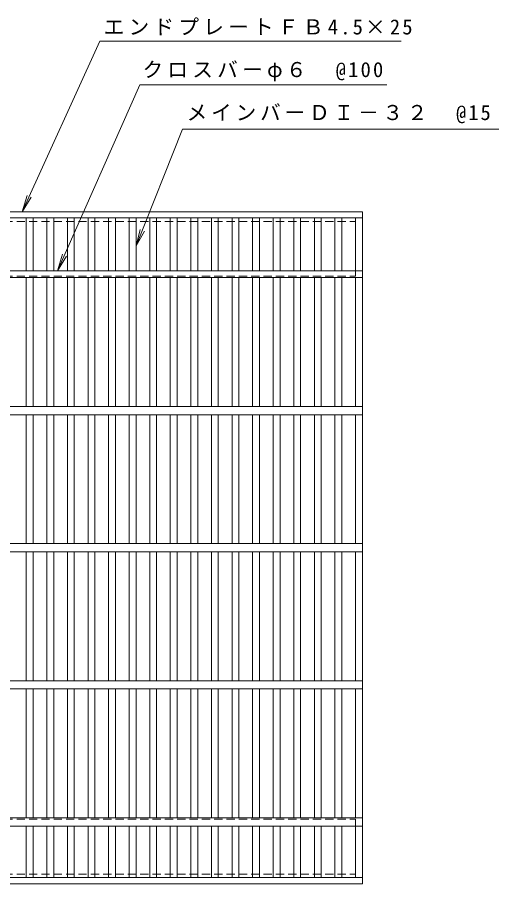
# Model space of a CAD drawing. Units: millimetres at full size, sheet at 1:5; details may follow other scales. Extents: x -673 to 833, y -683 to 567.
# Drawn here: x -333 to 18, y -65 to 567 of the extents above; entities that cross this region are included whole.
import ezdxf

# ---------------------------------------------------------------- set-up
doc = ezdxf.new("R2010")
doc.units = ezdxf.units.MM
doc.header["$LTSCALE"] = 5
doc.linetypes.add('DASHED1', pattern=[1.8, 1.2, -0.6])
for name, color, linetype, lineweight in [('A-2_蓋', 3, 'Continuous', 9), ('A-4_寸法', 7, 'Continuous', 9), ('A-9_ｸｯｼｮﾝ材', 2, 'DASHED1', 9)]:
    doc.layers.add(name, color=color, linetype=linetype, lineweight=lineweight)
doc.styles.add('ＭＳ ゴシック', font='')
doc.styles.get('ＭＳ ゴシック').set_extended_font_data('MS Gothic')

msp = doc.modelspace()

# ---------------------------------------------------------------- linework, layer by layer
at = {"layer": 'A-2_蓋'}
for p, q in [((-671.148, 425.068), (-81.148, 425.068)), ((-81.148, 425.068), (-81.148, -64.933)), ((-671.148, 420.568), (-81.148, 420.568)), ((-326.148, 420.568), (-326.148, 382.067)), ((-321.148, 420.568), (-321.148, 382.067)), ((-311.148, 420.568), (-311.148, 382.067)), ((-306.148, 420.568), (-306.148, 382.067)), ((-296.148, 420.568), (-296.148, 382.067)), ((-291.148, 420.568), (-291.148, 382.067)), ((-281.148, 420.568), (-281.148, 382.067)), ((-276.148, 420.568), (-276.148, 382.067)), ((-266.148, 420.568), (-266.148, 382.067)), ((-261.148, 420.568), (-261.148, 382.067)), ((-251.148, 420.568), (-251.148, 382.067)), ((-246.148, 420.568), (-246.148, 382.067)), ((-236.148, 420.568), (-236.148, 382.067)), ((-231.148, 420.568), (-231.148, 382.067)), ((-221.148, 420.568), (-221.148, 382.067)), ((-216.148, 420.568), (-216.148, 382.067)), ((-206.148, 420.568), (-206.148, 382.067)), ((-201.148, 420.568), (-201.148, 382.067)), ((-191.148, 420.568), (-191.148, 382.067)), ((-186.148, 420.568), (-186.148, 382.067)), ((-176.148, 420.568), (-176.148, 382.067)), ((-171.148, 420.568), (-171.148, 382.067)), ((-161.148, 420.568), (-161.148, 382.067)), ((-156.148, 420.568), (-156.148, 382.067)), ((-146.148, 420.568), (-146.148, 382.067)), ((-141.148, 420.568), (-141.148, 382.067)), ((-131.148, 420.568), (-131.148, 382.067)), ((-126.148, 420.568), (-126.148, 382.067)), ((-116.148, 420.568), (-116.148, 382.067)), ((-111.148, 420.568), (-111.148, 382.067)), ((-101.148, 420.568), (-101.148, 382.067)), ((-96.148, 420.568), (-96.148, 382.067)), ((-86.148, 420.568), (-86.148, 382.067)), ((-671.148, 382.067), (-81.148, 382.067)), ((-671.148, 377.067), (-81.148, 377.067)), ((-326.148, 377.067), (-326.148, 283.067)), ((-321.148, 377.067), (-321.148, 283.067)), ((-311.148, 377.067), (-311.148, 283.067)), ((-306.148, 377.067), (-306.148, 283.067)), ((-296.148, 377.067), (-296.148, 283.067)), ((-291.148, 377.067), (-291.148, 283.067)), ((-281.148, 377.067), (-281.148, 283.067)), ((-276.148, 377.067), (-276.148, 283.067)), ((-266.148, 377.067), (-266.148, 283.067)), ((-261.148, 377.067), (-261.148, 283.067)), ((-251.148, 377.067), (-251.148, 283.067)), ((-246.148, 377.067), (-246.148, 283.067)), ((-236.148, 377.067), (-236.148, 283.067)), ((-231.148, 377.067), (-231.148, 283.067)), ((-221.148, 377.067), (-221.148, 283.067)), ((-216.148, 377.067), (-216.148, 283.067)), ((-206.148, 377.067), (-206.148, 283.067)), ((-201.148, 377.067), (-201.148, 283.067)), ((-191.148, 377.067), (-191.148, 283.067)), ((-186.148, 377.067), (-186.148, 283.067)), ((-176.148, 377.067), (-176.148, 283.067)), ((-171.148, 377.067), (-171.148, 283.067)), ((-161.148, 377.067), (-161.148, 283.067)), ((-156.148, 377.067), (-156.148, 283.067)), ((-146.148, 377.067), (-146.148, 283.067)), ((-141.148, 377.067), (-141.148, 283.067)), ((-131.148, 377.067), (-131.148, 283.067)), ((-126.148, 377.067), (-126.148, 283.067)), ((-116.148, 377.067), (-116.148, 283.067)), ((-111.148, 377.067), (-111.148, 283.067)), ((-101.148, 377.067), (-101.148, 283.067)), ((-96.148, 377.067), (-96.148, 283.067)), ((-86.148, 377.067), (-86.148, 283.067)), ((-671.148, 283.067), (-81.148, 283.067)), ((-671.148, 277.067), (-81.148, 277.067)), ((-326.148, 277.067), (-326.148, 183.067)), ((-321.148, 277.067), (-321.148, 183.067)), ((-311.148, 277.067), (-311.148, 183.067)), ((-306.148, 277.067), (-306.148, 183.067)), ((-296.148, 277.067), (-296.148, 183.067)), ((-291.148, 277.067), (-291.148, 183.067)), ((-281.148, 277.067), (-281.148, 183.067)), ((-276.148, 277.067), (-276.148, 183.067)), ((-266.148, 277.067), (-266.148, 183.067)), ((-261.148, 277.067), (-261.148, 183.067)), ((-251.148, 277.067), (-251.148, 183.067)), ((-246.148, 277.067), (-246.148, 183.067)), ((-236.148, 277.067), (-236.148, 183.067)), ((-231.148, 277.067), (-231.148, 183.067)), ((-221.148, 277.067), (-221.148, 183.067)), ((-216.148, 277.067), (-216.148, 183.067)), ((-206.148, 277.067), (-206.148, 183.067)), ((-201.148, 277.067), (-201.148, 183.067)), ((-191.148, 277.067), (-191.148, 183.067)), ((-186.148, 277.067), (-186.148, 183.067)), ((-176.148, 277.067), (-176.148, 183.067)), ((-171.148, 277.067), (-171.148, 183.067)), ((-161.148, 277.067), (-161.148, 183.067)), ((-156.148, 277.067), (-156.148, 183.067)), ((-146.148, 277.067), (-146.148, 183.067)), ((-141.148, 277.067), (-141.148, 183.067)), ((-131.148, 277.067), (-131.148, 183.067)), ((-126.148, 277.067), (-126.148, 183.067)), ((-116.148, 277.067), (-116.148, 183.067)), ((-111.148, 277.067), (-111.148, 183.067)), ((-101.148, 277.067), (-101.148, 183.067)), ((-96.148, 277.067), (-96.148, 183.067)), ((-86.148, 277.067), (-86.148, 183.067)), ((-671.148, 183.067), (-81.148, 183.067)), ((-671.148, 177.067), (-81.148, 177.067)), ((-326.148, 177.067), (-326.148, 83.067)), ((-321.148, 177.067), (-321.148, 83.067)), ((-311.148, 177.067), (-311.148, 83.067)), ((-306.148, 177.067), (-306.148, 83.067)), ((-296.148, 177.067), (-296.148, 83.067)), ((-291.148, 177.067), (-291.148, 83.067)), ((-281.148, 177.067), (-281.148, 83.067)), ((-276.148, 177.067), (-276.148, 83.067)), ((-266.148, 177.067), (-266.148, 83.067)), ((-261.148, 177.067), (-261.148, 83.067)), ((-251.148, 177.067), (-251.148, 83.067)), ((-246.148, 177.067), (-246.148, 83.067)), ((-236.148, 177.067), (-236.148, 83.067)), ((-231.148, 177.067), (-231.148, 83.067)), ((-221.148, 177.067), (-221.148, 83.067)), ((-216.148, 177.067), (-216.148, 83.067)), ((-206.148, 177.067), (-206.148, 83.067)), ((-201.148, 177.067), (-201.148, 83.067)), ((-191.148, 177.067), (-191.148, 83.067)), ((-186.148, 177.067), (-186.148, 83.067)), ((-176.148, 177.067), (-176.148, 83.067)), ((-171.148, 177.067), (-171.148, 83.067)), ((-161.148, 177.067), (-161.148, 83.067)), ((-156.148, 177.067), (-156.148, 83.067)), ((-146.148, 177.067), (-146.148, 83.067)), ((-141.148, 177.067), (-141.148, 83.067)), ((-131.148, 177.067), (-131.148, 83.067)), ((-126.148, 177.067), (-126.148, 83.067)), ((-116.148, 177.067), (-116.148, 83.067)), ((-111.148, 177.067), (-111.148, 83.067)), ((-101.148, 177.067), (-101.148, 83.067)), ((-96.148, 177.067), (-96.148, 83.067)), ((-86.148, 177.067), (-86.148, 83.067)), ((-671.148, 83.067), (-81.148, 83.067)), ((-671.148, 77.067), (-81.148, 77.067)), ((-326.148, 77.067), (-326.148, -16.933)), ((-321.148, 77.067), (-321.148, -16.933)), ((-311.148, 77.067), (-311.148, -16.933)), ((-306.148, 77.067), (-306.148, -16.933)), ((-296.148, 77.067), (-296.148, -16.933)), ((-291.148, 77.067), (-291.148, -16.933)), ((-281.148, 77.067), (-281.148, -16.933)), ((-276.148, 77.067), (-276.148, -16.933)), ((-266.148, 77.067), (-266.148, -16.933)), ((-261.148, 77.067), (-261.148, -16.933)), ((-251.148, 77.067), (-251.148, -16.933)), ((-246.148, 77.067), (-246.148, -16.933)), ((-236.148, 77.067), (-236.148, -16.933)), ((-231.148, 77.067), (-231.148, -16.933)), ((-221.148, 77.067), (-221.148, -16.933)), ((-216.148, 77.067), (-216.148, -16.933)), ((-206.148, 77.067), (-206.148, -16.933)), ((-201.148, 77.067), (-201.148, -16.933)), ((-191.148, 77.067), (-191.148, -16.933)), ((-186.148, 77.067), (-186.148, -16.933)), ((-176.148, 77.067), (-176.148, -16.933)), ((-171.148, 77.067), (-171.148, -16.933)), ((-161.148, 77.067), (-161.148, -16.933)), ((-156.148, 77.067), (-156.148, -16.933)), ((-146.148, 77.067), (-146.148, -16.933)), ((-141.148, 77.067), (-141.148, -16.933)), ((-131.148, 77.067), (-131.148, -16.933)), ((-126.148, 77.067), (-126.148, -16.933)), ((-116.148, 77.067), (-116.148, -16.933)), ((-111.148, 77.067), (-111.148, -16.933)), ((-101.148, 77.067), (-101.148, -16.933)), ((-96.148, 77.067), (-96.148, -16.933)), ((-86.148, 77.067), (-86.148, -16.933)), ((-671.148, -16.933), (-81.148, -16.933)), ((-671.148, -22.933), (-81.148, -22.933)), ((-326.148, -22.933), (-326.148, -60.433)), ((-321.148, -22.933), (-321.148, -60.433)), ((-311.148, -22.933), (-311.148, -60.433)), ((-306.148, -22.933), (-306.148, -60.433)), ((-296.148, -22.933), (-296.148, -60.433)), ((-291.148, -22.933), (-291.148, -60.433)), ((-281.148, -22.933), (-281.148, -60.433)), ((-276.148, -22.933), (-276.148, -60.433)), ((-266.148, -22.933), (-266.148, -60.433)), ((-261.148, -22.933), (-261.148, -60.433)), ((-251.148, -22.933), (-251.148, -60.433)), ((-246.148, -22.933), (-246.148, -60.433)), ((-236.148, -22.933), (-236.148, -60.433)), ((-231.148, -22.933), (-231.148, -60.433)), ((-221.148, -22.933), (-221.148, -60.433)), ((-216.148, -22.933), (-216.148, -60.433)), ((-206.148, -22.933), (-206.148, -60.433)), ((-201.148, -22.933), (-201.148, -60.433)), ((-191.148, -22.933), (-191.148, -60.433)), ((-186.148, -22.933), (-186.148, -60.433)), ((-176.148, -22.933), (-176.148, -60.433)), ((-171.148, -22.933), (-171.148, -60.433)), ((-161.148, -22.933), (-161.148, -60.433)), ((-156.148, -22.933), (-156.148, -60.433)), ((-146.148, -22.933), (-146.148, -60.433)), ((-141.148, -22.933), (-141.148, -60.433)), ((-131.148, -22.933), (-131.148, -60.433)), ((-126.148, -22.933), (-126.148, -60.433)), ((-116.148, -22.933), (-116.148, -60.433)), ((-111.148, -22.933), (-111.148, -60.433)), ((-101.148, -22.933), (-101.148, -60.433)), ((-96.148, -22.933), (-96.148, -60.433)), ((-86.148, -22.933), (-86.148, -60.433)), ((-671.148, -60.433), (-81.148, -60.433)), ((-671.148, -64.933), (-81.148, -64.933))]:
    msp.add_line(p, q, dxfattribs=at)
at = {"layer": 'A-4_寸法'}
for p, q in [((-329.256, 425.068), (-272.471, 549.557)), ((-272.471, 549.557), (-52.946, 549.557)), ((-303.32, 382.067), (-243.37, 517.588)), ((-243.37, 517.588), (-63.348, 517.588)), ((-329.256, 425.068), (-325.597, 437.02)), ((-329.256, 425.068), (-322.629, 435.666)), ((-246.148, 400.109), (-243.096, 412.23)), ((-246.148, 400.109), (-240.063, 411.027)), ((-303.32, 382.067), (-299.798, 394.061)), ((-303.32, 382.067), (-296.814, 392.741))]:
    msp.add_line(p, q, dxfattribs=at)
msp.add_lwpolyline([(-246.148, 400.109), (-212.349, 485.334), (18.251, 485.334)], dxfattribs=at)
at = {"layer": 'A-9_ｸｯｼｮﾝ材'}
for p, q in [((-666.148, 418.068), (-86.148, 418.068)), ((-86.148, 378.068), (-86.148, 418.068)), ((-86.148, -17.933), (-86.148, -57.933)), ((-666.148, -57.933), (-86.148, -57.933))]:
    msp.add_line(p, q, dxfattribs=at)
for points in [[(-666.148, 418.068), (-666.148, 378.068), (-86.148, 378.068)], [(-666.148, -57.933), (-666.148, -17.933), (-86.148, -17.933)]]:
    msp.add_lwpolyline(points, dxfattribs=at)

# ---------------------------------------------------------------- texts
at = {"layer": 'A-4_寸法', "char_height": 11, "attachment_point": 7, "style": 'ＭＳ ゴシック'}
for s, insert in [('\\T1.21;エンドプレートＦＢ4.5×25', (-269.732, 553.743)), ('\\T1.21;クロスバーφ６\u3000@100', (-241.408, 520.269)), ('\\T1.19;メインバーＤＩ－３２\u3000@15', (-209.241, 489.522))]:
    msp.add_mtext(s, dxfattribs=dict(at, insert=insert))

doc.saveas('drawing.dxf')
